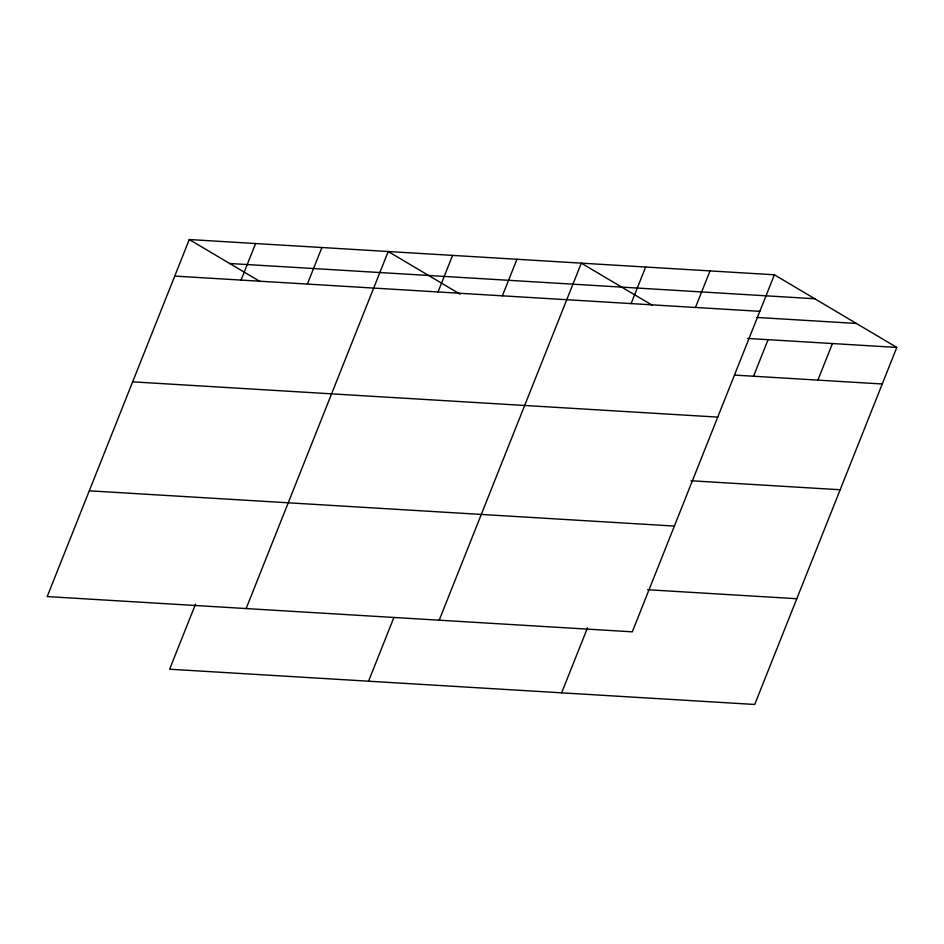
<?xml version="1.0" encoding="UTF-8"?>
<svg xmlns="http://www.w3.org/2000/svg" width="944" height="944" viewBox="0 0 944 944"><rect width="100%" height="100%" fill="white"/><g stroke="black" fill="none" stroke-linecap="round" stroke-linejoin="round"><path stroke-width="1.42" d="M774.375 274.787L189.284 239.528L47.2 596.573L632.291 631.831L774.375 274.787L896.8 347.427L754.716 704.472L169.625 669.213L195.526 604.136M241.05 280.085L255.6 243.517M307.355 284.085L321.904 247.517M246.136 608.561L388.22 251.517L460.153 294.198M438.028 291.956L452.577 255.387M502.385 295.826L516.934 259.27M368.549 681.202L393.908 617.482M439.208 620.196L581.303 263.152L651.974 305.077M631.111 303.59L645.661 267.022M695.468 307.473L710.018 270.904M561.633 692.837L587.534 627.76M753.524 376.231L768.086 339.675M817.893 380.113L832.443 343.545M229.687 263.494L814.778 298.752M174.734 276.085L759.826 311.343M756.935 317.455L856.397 323.45M747.601 338.436L896.8 347.427M734.515 375.087L882.251 383.996M132.656 381.848L717.747 417.106M690.961 480.756L840.16 489.747M89.291 490.809L674.382 526.068M647.596 589.729L796.795 598.72M189.284 239.528L259.954 281.454"/></g></svg>
